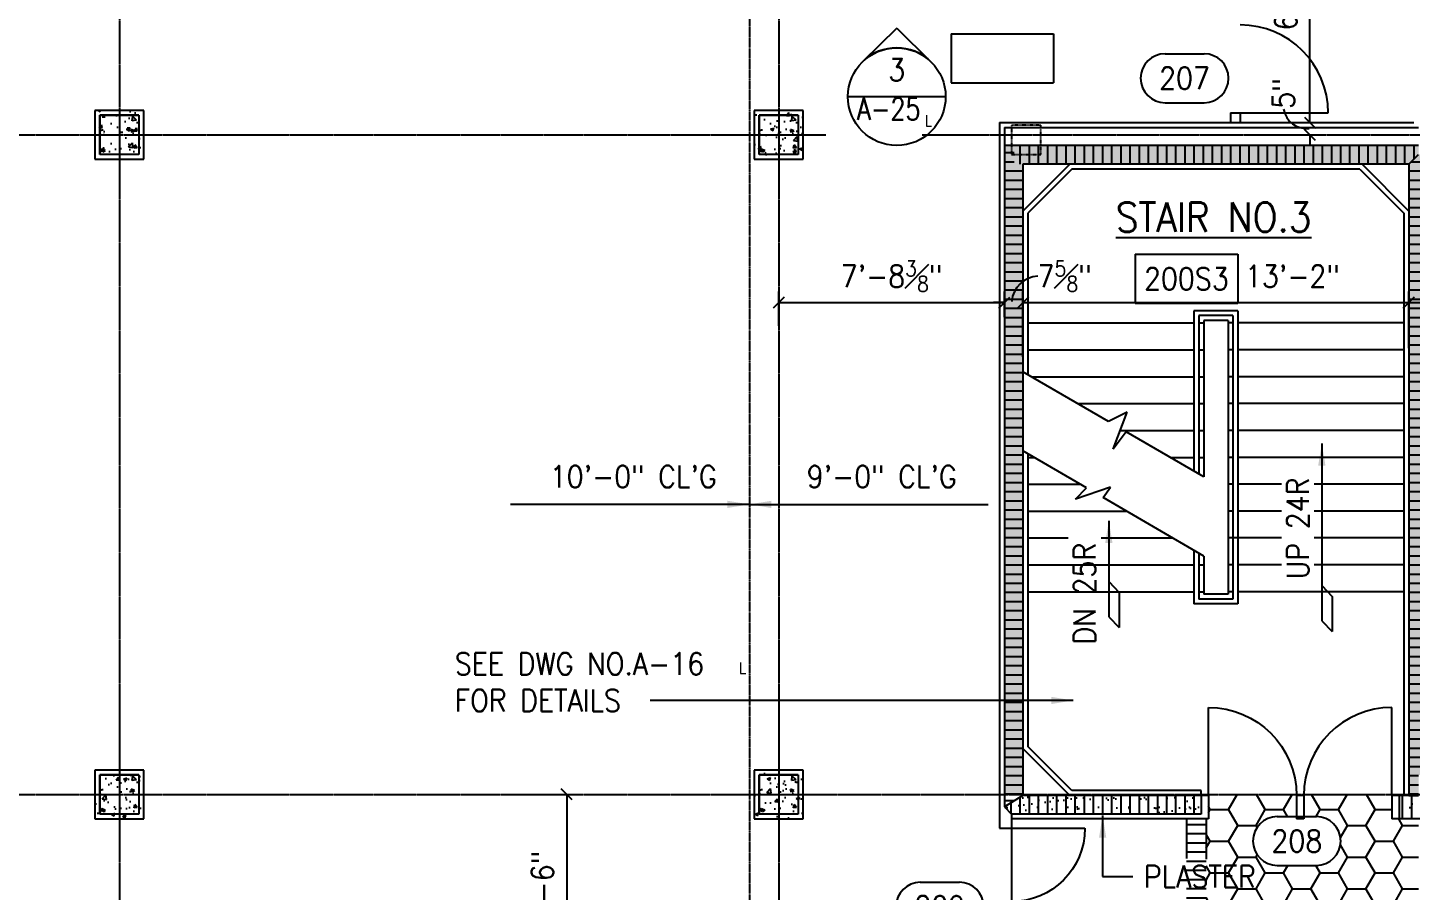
# Model space of a CAD drawing. Header units: inches. Extents: x 388 to 4053, y 352 to 2882.
# Drawn here: x 1170 to 1736, y 1818 to 2171 of the extents above; entities that cross this region are included whole.
import ezdxf
from ezdxf.enums import TextEntityAlignment as Align

# ---------------------------------------------------------------- set-up
doc = ezdxf.new("R2010")
doc.units = ezdxf.units.IN
doc.header["$LTSCALE"] = 0.5
doc.header["$MEASUREMENT"] = 0
for name, pattern in [('CENTER', [3.25, 2.5, -0.25, 0.25, -0.25]), ('HIDDEN', [0.375, 0.25, -0.125]), ('HIDDEN2', [0.1875, 0.125, -0.0625])]:
    doc.linetypes.add(name, pattern=pattern)
for name, color, linetype in [('A-ANNO-DIMS', 7, 'Continuous'), ('A-ANNO-TEXT', 7, 'Continuous'), ('A-COLS', 2, 'Continuous'), ('A-COLS-PATT', 8, 'Continuous'), ('A-DOOR', 3, 'Continuous'), ('A-DOOR-IDEN', 7, 'Continuous'), ('A-ELEV-IDEN', 7, 'Continuous'), ('A-FLOR-HRAL', 2, 'Continuous'), ('A-FLOR-IDEN', 7, 'Continuous'), ('A-FLOR-LEVL', 2, 'Continuous'), ('A-FLOR-OVHD', 2, 'Continuous'), ('A-FLOR-PATT', 8, 'Continuous'), ('A-FLOR-STRS', 2, 'Continuous'), ('A-GRID', 8, 'CENTER'), ('A-SECT-SYMB', 7, 'Continuous'), ('A-WALL', 2, 'Continuous'), ('A-WALL-PATT', 8, 'Continuous')]:
    doc.layers.add(name, color=color, linetype=linetype)
doc.styles.add('ROMANS', font='romans.shx', dxfattribs={"width": 0.9})
doc.dimstyles.new('DIM96', dxfattribs={"dimscale": 96, "dimtxt": 0.09375, "dimasz": 0.046875, "dimexe": 0.046875, "dimexo": 0.046875, "dimgap": 0.046875, "dimtad": 1, "dimdec": 4, "dimzin": 3, "dimdsep": 46, "dimlunit": 4, "dimtxsty": 'ROMANS', "dimblk": 'OBLIQUE', "dimcen": 0.046875, "dimaunit": 1, "dimazin": 0, "dimtfac": 0.7, "dimtdec": 4, "dimtofl": 0, "dimtmove": 2, "dimatfit": 3, "dimldrblk": 'OBLIQUE', "dimfxl": 0, "dimfrac": 1, "dimtolj": 1, "dimtzin": 0, "dimarcsym": 0})
doc.dimstyles.new('LD96', dxfattribs={"dimscale": 96, "dimtxt": 0.09375, "dimasz": 0.09375, "dimexe": 0.046875, "dimexo": 0.046875, "dimgap": 0.046875, "dimtad": 0, "dimdec": 4, "dimzin": 3, "dimdsep": 46, "dimlunit": 4, "dimtxsty": 'ROMANS', "dimcen": 0.046875, "dimaunit": 1, "dimadec": 0, "dimazin": 0, "dimtfac": 0.7, "dimtdec": 4, "dimtofl": 0, "dimtmove": 2, "dimatfit": 3, "dimfxl": 0, "dimfrac": 1, "dimtolj": 1, "dimtzin": 0, "dimarcsym": 0})
pattern_1 = [(0, (12.2418, 1.2734), (0, 3.75), [])]
pattern_2 = [(50, (11.203, -0.822), (14.345204, -1.255043), [1.5, -16.5]), (355, (11.203, -0.822), (-2.77503, 15.04384), [1.2, -13.2]), (100.4514, (12.398, -0.927), (11.57019, 13.78879), [1.2748, -14.02284]), (46.1842, (11.203, 3.178), (21.34482, -3.31038), [2.25, -24.75]), (96.6356, (12.981, 2.902), (18.69325, 19.48236), [1.9122, -21.03426]), (351.1842, (11.203, 3.178), (18.69324, 19.48237), [1.8, -19.8]), (21, (13.203, 2.178), (11.93814, -8.05238), [1.5, -16.5]), (326, (13.203, 2.178), (4.86631, 14.503), [1.2, -13.2]), (71.4514, (14.197, 1.507), (16.80445, 6.45061), [1.2748, -14.02284]), (37.5, (11.2027, -0.8225), (0.243197, 6.657877), [0, -13.04, 0, -13.4, 0, -13.25]), (7.5, (11.203, -0.8225), (5.26139, 7.888234), [0, -7.64, 0, -12.74, 0, -5.05]), (327.5, (6.7427, -0.8225), (10.676449, -0.451097), [0, -5, 0, -15.6, 0, -20.7]), (317.5, (4.743, -0.822), (11.663723, 2.0021), [0, -6.5, 0, -10.36, 0, -14.7])]
pattern_3 = [(37.5, (10.3947, 0), (-0.251973, 7.707295), [0, -6.08, 0, -6.8, 0, -6.5]), (7.5, (10.395, 0), (7.079107, 11.288584), [0, -3.28, 0, -5.48, 0, -2.1]), (327.5, (5.4747, 0), (12.456567, 0.022636), [0, -2, 0, -7.2, 0, -9.4]), (317.5, (5.475, 0), (12.024506, 3.510702), [0, -1, 0, -4.72, 0, -5.4])]

# ---------------------------------------------------------------- blocks, each defined once
blk = doc.blocks.new('ELEVIDEN')
for q in [(-14, 14.29), (14, 14.29)]:
    blk.add_line((0, 28), q)
blk.add_arc((0, 0), 20, 45.5847, 134.4153)
blk = doc.blocks.new('IDEN3')
for p, q in [((-0.0833, 0.1042), (0.0833, 0.1042)), ((-0.0833, -0.1042), (0.0833, -0.1042))]:
    blk.add_line(p, q)
for centre, start, end in [((-0.0833, 0), 90, 270), ((0.0833, 0), 270, 90)]:
    blk.add_arc(centre, 0.1042, start, end)
at = {"style": 'ROMANS', "width": 0.9}
blk.add_attdef('#', text='', height=0.0938, dxfattribs=at).set_placement((0, 0), align=Align.MIDDLE_CENTER)
blk = doc.blocks.new('IDEN2')
for p, q in [((-0.2188, 0.1042), (0.2188, 0.1042)), ((-0.2188, 0.1042), (-0.2188, -0.1042)), ((0.2188, 0.1042), (0.2188, -0.1042)), ((-0.2188, -0.1042), (0.2188, -0.1042))]:
    blk.add_line(p, q)
at = {"style": 'ROMANS', "width": 0.9}
blk.add_attdef('#', text='', height=0.0938, dxfattribs=at).set_placement((0, 0), align=Align.MIDDLE_CENTER)
blk = doc.blocks.new('_Oblique')
at = {"color": 0, "lineweight": -2}
blk.add_line((-0.5, -0.5), (0.5, 0.5), dxfattribs=at)
blk = doc.blocks.new('*D58')
at = {"layer": 'A-ANNO-DIMS', "color": 0, "lineweight": -2}
for p, q in [((1477.08, 2049.08), (1477.08, 2063.13)), ((1569.46, 2052.59), (1569.46, 2063.13)), ((1477.08, 2058.63), (1569.46, 2058.63))]:
    blk.add_line(p, q, dxfattribs=at)
at = {"layer": 'Defpoints', "color": 0}
for p in [(1569.46, 2058.63), (1569.46, 2048.09), (1477.08, 2044.58)]:
    blk.add_point(p, dxfattribs=at)
at = {"layer": 'A-ANNO-DIMS', "color": 0, "lineweight": -2, "xscale": 4.5, "yscale": 4.5, "zscale": 4.5, "rotation": 180}
blk.add_blockref('_Oblique', (1477.08, 2058.63), dxfattribs=at)
at = {"layer": 'A-ANNO-DIMS', "color": 0, "lineweight": -2, "xscale": 4.5, "yscale": 4.5, "zscale": 4.5}
blk.add_blockref('_Oblique', (1569.46, 2058.63), dxfattribs=at)
at = {"layer": 'A-ANNO-DIMS', "color": 0, "insert": (1523.27, 2069.43), "char_height": 9, "attachment_point": 5, "style": 'ROMANS'}
blk.add_mtext('\\A1;7\'-8{\\H0.700000x;\\S3#8;}"', dxfattribs=at)
blk = doc.blocks.new('*D59')
at = {"layer": 'A-ANNO-DIMS', "color": 0, "lineweight": -2}
for p, q in [((1569.46, 2052.59), (1569.46, 2063.13)), ((1577.08, 2036.43), (1577.08, 2063.13)), ((1569.46, 2058.63), (1564.96, 2058.63)), ((1577.08, 2058.63), (1581.58, 2058.63))]:
    blk.add_line(p, q, dxfattribs=at)
at = {"layer": 'Defpoints', "color": 0}
for p in [(1577.08, 2058.63), (1569.46, 2048.09), (1577.08, 2031.93)]:
    blk.add_point(p, dxfattribs=at)
at = {"layer": 'A-ANNO-DIMS', "color": 0, "lineweight": -2, "xscale": 4.5, "yscale": 4.5, "zscale": 4.5}
blk.add_blockref('_Oblique', (1569.46, 2058.63), dxfattribs=at)
at = {"layer": 'A-ANNO-DIMS', "color": 0, "lineweight": -2, "xscale": 4.5, "yscale": 4.5, "zscale": 4.5, "rotation": 180}
blk.add_blockref('_Oblique', (1577.08, 2058.63), dxfattribs=at)
at = {"layer": 'A-ANNO-DIMS', "color": 0, "insert": (1594.17, 2069.43), "char_height": 9, "attachment_point": 5, "style": 'ROMANS'}
blk.add_mtext('\\A1;7{\\H0.700000x;\\S5#8;}"', dxfattribs=at)
blk = doc.blocks.new('*D60')
at = {"layer": 'A-ANNO-DIMS', "color": 0, "lineweight": -2}
for p, q in [((1577.08, 2036.43), (1577.08, 2063.13)), ((1735.08, 2039.94), (1735.08, 2063.13)), ((1577.08, 2058.63), (1735.08, 2058.63))]:
    blk.add_line(p, q, dxfattribs=at)
at = {"layer": 'Defpoints', "color": 0}
for p in [(1735.08, 2058.63), (1735.08, 2035.44), (1577.08, 2031.93)]:
    blk.add_point(p, dxfattribs=at)
at = {"layer": 'A-ANNO-DIMS', "color": 0, "lineweight": -2, "xscale": 4.5, "yscale": 4.5, "zscale": 4.5, "rotation": 180}
blk.add_blockref('_Oblique', (1577.08, 2058.63), dxfattribs=at)
at = {"layer": 'A-ANNO-DIMS', "color": 0, "lineweight": -2, "xscale": 4.5, "yscale": 4.5, "zscale": 4.5}
blk.add_blockref('_Oblique', (1735.08, 2058.63), dxfattribs=at)
at = {"layer": 'A-ANNO-DIMS', "color": 0, "insert": (1687.43, 2069.43), "char_height": 9, "attachment_point": 5, "style": 'ROMANS'}
blk.add_mtext('\\A1;13\'-2"', dxfattribs=at)
blk = doc.blocks.new('*D61')
at = {"layer": 'A-ANNO-DIMS', "color": 0, "lineweight": -2}
for p, q in [((1735.08, 2039.94), (1735.08, 2063.13)), ((1759.08, 2047.67), (1759.08, 2063.13)), ((1735.08, 2058.63), (1759.08, 2058.63))]:
    blk.add_line(p, q, dxfattribs=at)
at = {"layer": 'Defpoints', "color": 0}
for p in [(1759.08, 2058.63), (1759.08, 2043.17), (1735.08, 2035.44)]:
    blk.add_point(p, dxfattribs=at)
at = {"layer": 'A-ANNO-DIMS', "color": 0, "lineweight": -2, "xscale": 4.5, "yscale": 4.5, "zscale": 4.5, "rotation": 180}
blk.add_blockref('_Oblique', (1735.08, 2058.63), dxfattribs=at)
at = {"layer": 'A-ANNO-DIMS', "color": 0, "lineweight": -2, "xscale": 4.5, "yscale": 4.5, "zscale": 4.5}
blk.add_blockref('_Oblique', (1759.08, 2058.63), dxfattribs=at)
at = {"layer": 'A-ANNO-DIMS', "color": 0, "insert": (1777.24, 2069.43), "char_height": 9, "attachment_point": 5, "style": 'ROMANS'}
blk.add_mtext('\\A1;2\'-0"', dxfattribs=at)
blk = doc.blocks.new('DOOR1')
at = {"color": 0, "linetype": 'ByBlock'}
blk.add_line((0, 0), (0, 1), dxfattribs=at)
blk.add_arc((0, 0), 1, 90, 180, dxfattribs=at)
blk = doc.blocks.new('*D75')
at = {"layer": 'A-ANNO-DIMS', "color": 0, "lineweight": -2}
for p, q in [((1694.55, 2132.28), (1694.55, 2136.78)), ((1686.93, 2132.28), (1699.05, 2132.28)), ((1683.12, 2127.28), (1699.05, 2127.28)), ((1694.55, 2127.28), (1694.55, 2122.78))]:
    blk.add_line(p, q, dxfattribs=at)
at = {"layer": 'Defpoints', "color": 0}
for p in [(1682.43, 2132.28), (1694.55, 2132.28), (1678.62, 2127.28)]:
    blk.add_point(p, dxfattribs=at)
at = {"layer": 'A-ANNO-DIMS', "color": 0, "lineweight": -2, "xscale": 4.5, "yscale": 4.5, "zscale": 4.5}
for p, rotation in [((1694.55, 2132.28), 270), ((1694.55, 2127.28), 90)]:
    blk.add_blockref('_Oblique', p, dxfattribs=dict(at, rotation=rotation))
at = {"layer": 'A-ANNO-DIMS', "color": 0, "insert": (1683.75, 2144.21), "char_height": 9, "attachment_point": 5, "rotation": 90, "style": 'ROMANS'}
blk.add_mtext('\\A1;5"', dxfattribs=at)
blk = doc.blocks.new('*D76')
at = {"layer": 'A-ANNO-DIMS', "color": 0, "lineweight": -2}
for p, q in [((1685.2, 2204.28), (1699.05, 2204.28)), ((1694.55, 2132.28), (1694.55, 2204.28)), ((1686.93, 2132.28), (1699.05, 2132.28))]:
    blk.add_line(p, q, dxfattribs=at)
at = {"layer": 'Defpoints', "color": 0}
for p in [(1680.7, 2204.28), (1694.55, 2204.28), (1682.43, 2132.28)]:
    blk.add_point(p, dxfattribs=at)
at = {"layer": 'A-ANNO-DIMS', "color": 0, "lineweight": -2, "xscale": 4.5, "yscale": 4.5, "zscale": 4.5}
for p, rotation in [((1694.55, 2204.28), 90), ((1694.55, 2132.28), 270)]:
    blk.add_blockref('_Oblique', p, dxfattribs=dict(at, rotation=rotation))
at = {"layer": 'A-ANNO-DIMS', "color": 0, "insert": (1684.69, 2185.94), "char_height": 9, "attachment_point": 5, "rotation": 90, "style": 'ROMANS'}
blk.add_mtext('\\A1;6\'-0"', dxfattribs=at)
blk = doc.blocks.new('*D116')
at = {"layer": 'A-ANNO-DIMS', "color": 0, "lineweight": -2}
for p, q in [((1372.21, 1857.28), (1394.75, 1857.28)), ((1390.25, 1857.28), (1390.25, 1779.28)), ((1373.31, 1779.28), (1394.75, 1779.28))]:
    blk.add_line(p, q, dxfattribs=at)
at = {"layer": 'Defpoints', "color": 0}
for p in [(1367.71, 1857.28), (1368.81, 1779.28), (1390.25, 1779.28)]:
    blk.add_point(p, dxfattribs=at)
at = {"layer": 'A-ANNO-DIMS', "color": 0, "lineweight": -2, "xscale": 4.5, "yscale": 4.5, "zscale": 4.5}
for p, rotation in [((1390.25, 1857.28), 90), ((1390.25, 1779.28), 270)]:
    blk.add_blockref('_Oblique', p, dxfattribs=dict(at, rotation=rotation))
at = {"layer": 'A-ANNO-DIMS', "color": 0, "insert": (1380.39, 1818.28), "char_height": 9, "attachment_point": 5, "rotation": 90, "style": 'ROMANS'}
blk.add_mtext('\\A1;6\'-6"', dxfattribs=at)
blk = doc.blocks.new('IDEN4')
blk.add_line((-0.2083, 0), (0.2083, 0))
blk.add_circle((0, 0), 0.2083)
at = {"style": 'ROMANS'}
for tag, height, width, p in [('#', 0.0938, 0.9, (0, 0.1148)), ('##', 0.0938, 0.8, (-0.0336, -0.0524)), ('@', 0.0469, 0.9, (0.135, -0.1024))]:
    blk.add_attdef(tag, text='', height=height, dxfattribs=dict(at, width=width)).set_placement(p, align=Align.MIDDLE_CENTER)
blk = doc.blocks.new('1')
for p, q in [((-8, 8), (8, 8)), ((-8, 8), (-8, -8)), ((8, 8), (8, -8)), ((-8, -8), (8, -8))]:
    blk.add_line(p, q)

msp = doc.modelspace()

# ---------------------------------------------------------------- hatches: boundary and pattern name
at = {"layer": 'A-COLS-PATT'}
h = msp.add_hatch(dxfattribs=at)
h.set_pattern_fill('AR-CONC', color=256, scale=2, style=0)
h.set_pattern_definition([(130, (2173.867, -251.055), (-14.345204, -1.255043), [1.5, -16.5]), (185, (2173.867, -251.055), (2.77503, 15.04384), [1.2, -13.2]), (79.5486, (2172.672, -251.159), (-11.57019, 13.78879), [1.2748, -14.02284]), (133.8158, (2173.867, -247.055), (-21.34482, -3.31038), [2.25, -24.75]), (83.3644, (2172.088, -247.33), (-18.69325, 19.48236), [1.9122, -21.03426]), (188.8158, (2173.867, -247.055), (-18.69324, 19.48237), [1.8, -19.8]), (159, (2171.867, -248.055), (-11.93814, -8.05238), [1.5, -16.5]), (214, (2171.867, -248.055), (-4.86631, 14.503), [1.2, -13.2]), (108.5486, (2170.872, -248.726), (-16.80445, 6.45061), [1.2748, -14.02284]), (142.5, (2173.867, -251.0546), (-0.243197, 6.657877), [0, -13.04, 0, -13.4, 0, -13.25]), (172.5, (2173.867, -251.0546), (-5.26139, 7.888234), [0, -7.64, 0, -12.74, 0, -5.05]), (212.5, (2178.327, -251.0546), (-10.676449, -0.451097), [0, -5, 0, -15.6, 0, -20.7]), (222.5, (2180.327, -251.055), (-11.663723, 2.0021), [0, -6.5, 0, -10.36, 0, -14.7])])
h.paths.add_polyline_path([(1215.08318, 2135.27553), (1215.08318, 2119.27553), (1199.08318, 2119.27553), (1199.08318, 2135.27553)])
h = msp.add_hatch(dxfattribs=at)
h.set_pattern_fill('AR-CONC', color=256, scale=2, style=0)
h.set_pattern_definition([(130, (2443.867, -251.055), (-14.345204, -1.255043), [1.5, -16.5]), (185, (2443.867, -251.055), (2.77503, 15.04384), [1.2, -13.2]), (79.5486, (2442.672, -251.159), (-11.57019, 13.78879), [1.2748, -14.02284]), (133.8158, (2443.867, -247.055), (-21.34482, -3.31038), [2.25, -24.75]), (83.3644, (2442.088, -247.33), (-18.69325, 19.48236), [1.9122, -21.03426]), (188.8158, (2443.867, -247.055), (-18.69324, 19.48237), [1.8, -19.8]), (159, (2441.867, -248.055), (-11.93814, -8.05238), [1.5, -16.5]), (214, (2441.867, -248.055), (-4.86631, 14.503), [1.2, -13.2]), (108.5486, (2440.872, -248.726), (-16.80445, 6.45061), [1.2748, -14.02284]), (142.5, (2443.867, -251.0546), (-0.243197, 6.657877), [0, -13.04, 0, -13.4, 0, -13.25]), (172.5, (2443.867, -251.0546), (-5.26139, 7.888234), [0, -7.64, 0, -12.74, 0, -5.05]), (212.5, (2448.327, -251.0546), (-10.676449, -0.451097), [0, -5, 0, -15.6, 0, -20.7]), (222.5, (2450.327, -251.055), (-11.663723, 2.0021), [0, -6.5, 0, -10.36, 0, -14.7])])
h.paths.add_polyline_path([(1485.08318, 2135.27553), (1485.08318, 2119.27553), (1469.08318, 2119.27553), (1469.08318, 2135.27553)])
h = msp.add_hatch(dxfattribs=at)
h.set_pattern_fill('AR-CONC', color=256, scale=2, style=0)
h.set_pattern_definition([(130, (2173.867, -521.055), (-14.345204, -1.255043), [1.5, -16.5]), (185, (2173.867, -521.055), (2.77503, 15.04384), [1.2, -13.2]), (79.5486, (2172.672, -521.159), (-11.57019, 13.78879), [1.2748, -14.02284]), (133.8158, (2173.867, -517.055), (-21.34482, -3.31038), [2.25, -24.75]), (83.3644, (2172.088, -517.33), (-18.69325, 19.48236), [1.9122, -21.03426]), (188.8158, (2173.867, -517.055), (-18.69324, 19.48237), [1.8, -19.8]), (159, (2171.867, -518.055), (-11.93814, -8.05238), [1.5, -16.5]), (214, (2171.867, -518.055), (-4.86631, 14.503), [1.2, -13.2]), (108.5486, (2170.872, -518.726), (-16.80445, 6.45061), [1.2748, -14.02284]), (142.5, (2173.867, -521.0546), (-0.243197, 6.657877), [0, -13.04, 0, -13.4, 0, -13.25]), (172.5, (2173.867, -521.0546), (-5.26139, 7.888234), [0, -7.64, 0, -12.74, 0, -5.05]), (212.5, (2178.327, -521.0546), (-10.676449, -0.451097), [0, -5, 0, -15.6, 0, -20.7]), (222.5, (2180.327, -521.055), (-11.663723, 2.0021), [0, -6.5, 0, -10.36, 0, -14.7])])
h.paths.add_polyline_path([(1215.08318, 1865.27553), (1215.08318, 1849.27553), (1199.08318, 1849.27553), (1199.08318, 1865.27553)])
h = msp.add_hatch(dxfattribs=at)
h.set_pattern_fill('AR-CONC', color=256, scale=2, style=0)
h.set_pattern_definition([(130, (2443.867, -521.055), (-14.345204, -1.255043), [1.5, -16.5]), (185, (2443.867, -521.055), (2.77503, 15.04384), [1.2, -13.2]), (79.5486, (2442.672, -521.159), (-11.57019, 13.78879), [1.2748, -14.02284]), (133.8158, (2443.867, -517.055), (-21.34482, -3.31038), [2.25, -24.75]), (83.3644, (2442.088, -517.33), (-18.69325, 19.48236), [1.9122, -21.03426]), (188.8158, (2443.867, -517.055), (-18.69324, 19.48237), [1.8, -19.8]), (159, (2441.867, -518.055), (-11.93814, -8.05238), [1.5, -16.5]), (214, (2441.867, -518.055), (-4.86631, 14.503), [1.2, -13.2]), (108.5486, (2440.872, -518.726), (-16.80445, 6.45061), [1.2748, -14.02284]), (142.5, (2443.867, -521.0546), (-0.243197, 6.657877), [0, -13.04, 0, -13.4, 0, -13.25]), (172.5, (2443.867, -521.0546), (-5.26139, 7.888234), [0, -7.64, 0, -12.74, 0, -5.05]), (212.5, (2448.327, -521.0546), (-10.676449, -0.451097), [0, -5, 0, -15.6, 0, -20.7]), (222.5, (2450.327, -521.055), (-11.663723, 2.0021), [0, -6.5, 0, -10.36, 0, -14.7])])
h.paths.add_polyline_path([(1485.08318, 1865.27553), (1485.08318, 1849.27553), (1469.08318, 1849.27553), (1469.08318, 1865.27553)])
at = {"layer": 'A-FLOR-PATT'}
h = msp.add_hatch(dxfattribs=at)
h.set_pattern_fill('HONEY', color=256, scale=60, style=0)
h.paths.add_polyline_path([(1681.22769, 1848.2318), (1689.08318, 1848.2318), (1689.08318, 1856.90053, 0.00260422), (1689.08123, 1857.27553), (1653.08318, 1857.27553), (1653.08318, 1856.90053), (1653.08318, 1847.27553), (1652.08318, 1847.27553), (1652.08318, 1816.1492), (1652.08318, 1791.47659), (1666.03121, 1791.47659), (1665.58344, 1791.93359), (1679.29772, 1805.93068, -0.435654735), (1708.58049, 1805.16569), (1739.08318, 1805.16569), (1739.08318, 1847.27553), (1728.08318, 1847.27553), (1728.08318, 1856.76588), (1728.08318, 1857.27553), (1692.08679, 1857.27553, 0.003539353), (1692.08318, 1856.76588), (1692.08318, 1848.2318), (1697.22769, 1848.2318, -1), (1697.22769, 1828.2318), (1681.22769, 1828.2318, -1)])
h.paths.add_polyline_path([(1624.36973, 1830.3992), (1677.08402, 1830.3992), (1677.08402, 1816.8992), (1624.36973, 1816.8992)], flags=9)
at = {"layer": 'A-WALL-PATT'}
h = msp.add_hatch(dxfattribs=at)
h.set_pattern_fill('AR-CONC', color=256, scale=2, style=0)
h.set_pattern_definition(pattern_2)
h.paths.add_polyline_path([(1217.08318, 2137.27553), (1197.08318, 2137.27553), (1197.08318, 2117.27553), (1217.08318, 2117.27553)])
h = msp.add_hatch(dxfattribs=at)
h.set_pattern_fill('AR-CONC', color=256, scale=2, style=0)
h.set_pattern_definition(pattern_2)
h.paths.add_polyline_path([(1487.08318, 2137.27553), (1467.08318, 2137.27553), (1467.08318, 2117.27553), (1487.08318, 2117.27553)])
h = msp.add_hatch(dxfattribs=at)
h.set_pattern_fill('LINE', color=256, scale=30, style=0)
h.set_pattern_definition(pattern_1)
h.paths.add_polyline_path([(1577.08318, 2115.27553), (1573.45818, 2115.27553), (1573.45818, 2122.90053), (1569.45818, 2122.90053), (1569.45818, 1857.27553), (1577.08318, 1857.27553)])
h = msp.add_hatch(dxfattribs=at)
h.set_pattern_fill('AR-SAND', color=256, scale=4, style=0)
h.set_pattern_definition(pattern_3)
h.paths.add_polyline_path([(1577.08318, 2115.27553), (1735.08318, 2115.27553), (1739.08318, 2119.27553), (1739.08318, 2122.90053), (1584.45818, 2122.90053), (1584.45818, 2119.27553), (1572.45818, 2119.27553), (1572.45818, 2122.90053), (1569.45818, 2122.90053), (1569.45818, 1857.27553), (1577.08318, 1857.27553)])
h.paths.add_polyline_path([(1742.70818, 2119.27553), (1739.08318, 2119.27553), (1735.08318, 2115.27553), (1735.08318, 1857.27553), (1739.08318, 1857.27553), (1739.08318, 1865.27553), (1742.70818, 1865.27553)])
h.paths.add_polyline_path([(1584.45818, 2119.27553), (1584.45818, 2122.90053), (1572.45818, 2122.90053), (1572.45818, 2119.27553)], flags=16)
h = msp.add_hatch(dxfattribs=at)
h.set_pattern_fill('LINE', color=256, scale=30, angle=90, style=0)
h.set_pattern_definition([(90, (12.2418, 1.2734), (-3.75, 2e-16), [])])
h.paths.add_polyline_path([(1585.45818, 2122.90053), (1573.45818, 2122.90053), (1573.45818, 2115.27553), (1585.45818, 2115.27553)])
h.paths.add_polyline_path([(1739.08318, 2119.27553), (1739.08318, 2122.90053), (1585.45818, 2122.90053), (1585.45818, 2115.27553), (1735.08318, 2115.27553)])
h = msp.add_hatch(dxfattribs=at)
h.set_pattern_fill('LINE', color=256, scale=30, style=0)
h.set_pattern_definition(pattern_1)
h.paths.add_polyline_path([(1742.70818, 2119.27553), (1739.08318, 2119.27553), (1735.08318, 2115.27553), (1735.08318, 1857.27553), (1739.08318, 1857.27553), (1739.08318, 1865.27553), (1742.70818, 1865.27553)])
h = msp.add_hatch(dxfattribs=at)
h.set_pattern_fill('AR-CONC', color=256, scale=2, style=0)
h.set_pattern_definition(pattern_2)
h.paths.add_polyline_path([(1217.08318, 1867.27553), (1197.08318, 1867.27553), (1197.08318, 1847.27553), (1217.08318, 1847.27553)])
h = msp.add_hatch(dxfattribs=at)
h.set_pattern_fill('AR-CONC', color=256, scale=2, style=0)
h.set_pattern_definition(pattern_2)
h.paths.add_polyline_path([(1487.08318, 1867.27553), (1467.08318, 1867.27553), (1467.08318, 1847.27553), (1487.08318, 1847.27553)])
h = msp.add_hatch(dxfattribs=at)
h.set_pattern_fill('LINE', color=256, scale=30, style=0)
h.set_pattern_definition([(0, (12.2418, 2.2734), (0, 3.75), [])])
h.paths.add_polyline_path([(1577.08318, 1856.90053), (1577.08318, 1857.27553), (1569.45818, 1857.27553), (1569.45818, 1852.27553)])
h = msp.add_hatch(dxfattribs=at)
h.set_pattern_fill('LINE', color=256, scale=30, angle=90, style=0)
h.set_pattern_definition([(90, (12.2418, 2.2734), (-3.75, 2e-16), [])])
h.paths.add_polyline_path([(1650.08318, 1856.90053), (1596.25475, 1856.90053), (1577.08318, 1856.90053), (1569.45818, 1852.27553), (1572.45818, 1849.27553), (1650.08318, 1849.27553)])
h = msp.add_hatch(dxfattribs=at)
h.set_pattern_fill('AR-SAND', color=256, scale=4, style=0)
h.set_pattern_definition(pattern_3)
h.paths.add_polyline_path([(1596.25475, 1856.90053), (1577.08318, 1856.90053), (1569.45818, 1852.27553), (1572.45818, 1849.27553), (1650.08318, 1849.27553), (1650.08318, 1856.90053)])
h = msp.add_hatch(dxfattribs=at)
h.set_pattern_fill('LINE', color=256, scale=30, angle=90, style=0)
h.paths.add_polyline_path([(1739.08318, 1856.90053), (1735.08318, 1856.90053), (1733.08318, 1856.90053), (1731.08318, 1856.90053), (1731.08318, 1847.27553), (1739.08318, 1847.27553)])
h = msp.add_hatch(dxfattribs=at)
h.set_pattern_fill('AR-CONC', color=256, scale=2, style=0)
h.set_pattern_definition([(50, (5.03, 0), (14.345204, -1.25504), [1.5, -16.5]), (355, (5.03, 0), (-2.77503, 15.04384), [1.2, -13.2]), (100.4514, (6.226, -0.105), (11.57019, 13.78879), [1.2748, -14.02284]), (46.1842, (5.03, 4), (21.34482, -3.31038), [2.25, -24.75]), (96.6356, (6.81, 3.724), (18.69325, 19.48236), [1.9122, -21.03426]), (351.1842, (5.03, 4), (18.69324, 19.48237), [1.8, -19.8]), (21, (7.03, 3), (11.93814, -8.05238), [1.5, -16.5]), (326, (7.03, 3), (4.86631, 14.503), [1.2, -13.2]), (71.4514, (8.025, 2.329), (16.80445, 6.45061), [1.2748, -14.02284]), (37.5, (5.0303, 0), (0.243197, 6.657877), [0, -13.04, 0, -13.4, 0, -13.25]), (7.5, (5.03, 0), (5.26139, 7.888234), [0, -7.64, 0, -12.74, 0, -5.05]), (327.5, (0.5703, 0), (10.676449, -0.451097), [0, -5, 0, -15.6, 0, -20.7]), (317.5, (-1.43, 0), (11.663723, 2.0021), [0, -6.5, 0, -10.36, 0, -14.7])])
h.paths.add_polyline_path([(1733.08318, 1856.76588), (1731.08318, 1856.76588), (1731.08318, 1847.27553), (1739.08318, 1847.27553), (1739.08318, 1856.76588), (1735.08318, 1856.76588)])
h = msp.add_hatch(dxfattribs=at)
h.set_pattern_fill('LINE', color=256, scale=30, style=0)
h.paths.add_polyline_path([(1652.08318, 1847.27553), (1644.08318, 1847.27553), (1644.08318, 1804.61812), (1652.08318, 1804.61812)])
h.paths.add_polyline_path([(1624.36973, 1830.3992), (1677.08402, 1830.3992), (1677.08402, 1816.8992), (1624.36973, 1816.8992)], flags=9)

# ---------------------------------------------------------------- linework, layer by layer
at = {"layer": 'A-ANNO-DIMS'}
for centre, radius, start, end in [((1693.31493, 2139.59746), 9.72341, 190.3439847, 275.6378784), ((1583.58371, 2058.35456), 11.08214, 91.9718943, 176.0250041)]:
    msp.add_arc(centre, radius, start, end, dxfattribs=at)
at = {"layer": 'A-ANNO-TEXT'}
for p, q in [((1612.24704, 1944.44792), (1616.42327, 1940.00268)), ((1616.42327, 1940.00268), (1616.42327, 1925.61185)), ((1699.45891, 1942.76216), (1703.63514, 1938.31691)), ((1703.63514, 1938.31691), (1703.63514, 1923.92609)), ((1612.24704, 1930.0571), (1616.42327, 1925.61185)), ((1699.45891, 1928.37134), (1703.63514, 1923.92609))]:
    msp.add_line(p, q, dxfattribs=at)
at = {"layer": 'A-COLS', "linetype": 'HIDDEN2'}
for p, q in [((1584.45818, 2131.27553), (1572.45818, 2131.27553)), ((1572.45818, 2131.27553), (1572.45818, 2119.27553)), ((1584.45818, 2119.27553), (1584.45818, 2131.27553)), ((1572.45818, 2119.27553), (1584.45818, 2119.27553))]:
    msp.add_line(p, q, dxfattribs=at)
at = {"layer": 'A-FLOR-HRAL'}
for p, q in [((1596.25475, 2115.27553), (1577.08318, 2096.10395)), ((1597.08318, 2113.27553), (1579.08318, 2095.27553)), ((1715.91161, 2115.27553), (1596.25475, 2115.27553)), ((1715.08318, 2113.27553), (1597.08318, 2113.27553)), ((1715.08318, 2113.27553), (1733.08318, 2095.27553)), ((1715.91161, 2115.27553), (1735.08318, 2096.10395)), ((1577.08318, 2096.10395), (1577.08318, 1876.0721)), ((1579.08318, 2095.27553), (1579.08318, 2029.14038)), ((1733.08318, 2095.27553), (1733.08318, 1856.90053)), ((1735.08318, 2096.10395), (1735.08318, 1856.90053)), ((1665.08318, 2055.27553), (1647.08318, 2055.27553)), ((1647.08318, 2055.27553), (1647.08318, 1989.6328)), ((1663.08318, 2053.27553), (1649.08318, 2053.27553)), ((1649.08318, 2053.27553), (1649.08318, 1988.47082)), ((1663.08318, 2053.27553), (1663.08318, 1937.27553)), ((1665.08318, 2055.27553), (1665.08318, 1935.27553)), ((1579.08318, 1996.71966), (1579.08318, 1876.90053)), ((1647.08318, 1957.21208), (1647.08318, 1935.27553)), ((1649.08318, 1956.05009), (1649.08318, 1937.27553)), ((1665.08318, 1935.27553), (1647.08318, 1935.27553)), ((1663.08318, 1937.27553), (1649.08318, 1937.27553)), ((1596.25475, 1856.90053), (1577.08318, 1876.0721)), ((1597.08318, 1858.90053), (1579.08318, 1876.90053)), ((1650.08318, 1858.90053), (1597.08318, 1858.90053)), ((1650.08318, 1856.90053), (1650.08318, 1858.90053)), ((1650.08318, 1856.90053), (1596.25475, 1856.90053)), ((1735.08318, 1856.90053), (1733.08318, 1856.90053))]:
    msp.add_line(p, q, dxfattribs=at)
at = {"layer": 'A-FLOR-LEVL'}
msp.add_line((1572.45818, 1843.46303), (1572.45818, 1783.46303), dxfattribs=at)
at = {"layer": 'A-FLOR-OVHD', "linetype": 'HIDDEN'}
msp.add_line((1465.08318, 2383.27553), (1465.08318, 1779.27553), dxfattribs=at)
at = {"layer": 'A-FLOR-STRS'}
for p, q in [((1651.08318, 2051.27553), (1651.08318, 1987.30883)), ((1661.08318, 2051.27553), (1651.08318, 2051.27553)), ((1661.08318, 2051.27553), (1661.08318, 1939.27553)), ((1579.08318, 2050.27553), (1647.08318, 2050.27553)), ((1649.08318, 2050.27553), (1651.08318, 2050.27553)), ((1663.08318, 2050.27553), (1661.08318, 2050.27553)), ((1733.08318, 2050.27553), (1665.08318, 2050.27553)), ((1579.08318, 2039.27553), (1647.08318, 2039.27553)), ((1649.08318, 2039.27553), (1651.08318, 2039.27553)), ((1663.08318, 2039.27553), (1661.08318, 2039.27553)), ((1733.08318, 2039.27553), (1665.08318, 2039.27553)), ((1580.57176, 2028.27553), (1647.08318, 2028.27553)), ((1649.08318, 2028.27553), (1651.08318, 2028.27553)), ((1663.08318, 2028.27553), (1661.08318, 2028.27553)), ((1733.08318, 2028.27553), (1665.08318, 2028.27553)), ((1599.50484, 2017.27553), (1647.08318, 2017.27553)), ((1649.08318, 2017.27553), (1651.08318, 2017.27553)), ((1663.08318, 2017.27553), (1661.08318, 2017.27553)), ((1733.08318, 2017.27553), (1665.08318, 2017.27553)), ((1616.88016, 2006.27553), (1647.08318, 2006.27553)), ((1649.08318, 2006.27553), (1651.08318, 2006.27553)), ((1663.08318, 2006.27553), (1661.08318, 2006.27553)), ((1733.08318, 2006.27553), (1665.08318, 2006.27553)), ((1579.08318, 1995.27553), (1581.56881, 1995.27553)), ((1637.37099, 1995.27553), (1647.08318, 1995.27553)), ((1649.08318, 1995.27553), (1651.08318, 1995.27553)), ((1663.08318, 1995.27553), (1661.08318, 1995.27553)), ((1733.08318, 1995.27553), (1665.08318, 1995.27553)), ((1579.08318, 1984.27553), (1600.50188, 1984.27553)), ((1663.08318, 1984.27553), (1661.08318, 1984.27553)), ((1682.8899, 1984.27553), (1665.08318, 1984.27553)), ((1733.08318, 1984.27553), (1696.3899, 1984.27553)), ((1579.08318, 1973.27553), (1619.43496, 1973.27553)), ((1663.08318, 1973.27553), (1661.08318, 1973.27553)), ((1682.8899, 1973.27553), (1665.08318, 1973.27553)), ((1733.08318, 1973.27553), (1696.3899, 1973.27553)), ((1579.08318, 1962.27553), (1595.5794, 1962.27553)), ((1609.0794, 1962.27553), (1638.36803, 1962.27553)), ((1663.08318, 1962.27553), (1661.08318, 1962.27553)), ((1682.8899, 1962.27553), (1663.08318, 1962.27553)), ((1733.08318, 1962.27553), (1696.3899, 1962.27553)), ((1651.08318, 1954.88811), (1651.08318, 1939.27553)), ((1579.08318, 1951.27553), (1647.08318, 1951.27553)), ((1649.08318, 1951.27553), (1651.08318, 1951.27553)), ((1663.08318, 1951.27553), (1661.08318, 1951.27553)), ((1682.8899, 1951.27553), (1665.08318, 1951.27553)), ((1733.08318, 1951.27553), (1696.3899, 1951.27553)), ((1579.08318, 1940.27553), (1647.08318, 1940.27553)), ((1649.08318, 1940.27553), (1651.08318, 1940.27553)), ((1661.08318, 1939.27553), (1651.08318, 1939.27553)), ((1663.08318, 1940.27553), (1661.08318, 1940.27553)), ((1733.08318, 1940.27553), (1665.08318, 1940.27553))]:
    msp.add_line(p, q, dxfattribs=at)
at = {"layer": 'A-GRID'}
for p, q in [((1207.08318, 2833.64311), (1207.08318, 1248.12704)), ((1477.08318, 2833.64311), (1477.08318, 435.27553)), ((510.08318, 2127.27553), (1496.45257, 2127.27553)), ((1535.81009, 2127.27553), (4004.54291, 2127.27553)), ((510.08318, 1857.27553), (4004.54291, 1857.27553))]:
    msp.add_line(p, q, dxfattribs=at)
at = {"layer": 'A-SECT-SYMB'}
for p, q in [((1612.15062, 2009.9284), (1577.08318, 2030.30237)), ((1619.73406, 2013.82882), (1612.15062, 2009.9284)), ((1614.00493, 1998.66579), (1619.73406, 2013.82882)), ((1619.3267, 2005.75914), (1614.00493, 1998.66579)), ((1651.08318, 1987.30883), (1619.3267, 2005.75914)), ((1603.04174, 1982.79988), (1577.08318, 1997.88165)), ((1612.95092, 1983.1171), (1598.66061, 1978.15841)), ((1609.90173, 1978.81427), (1612.95092, 1983.1171)), ((1598.66061, 1978.15841), (1603.04174, 1982.79988)), ((1651.08318, 1954.88811), (1609.90173, 1978.81427))]:
    msp.add_line(p, q, dxfattribs=at)
at = {"layer": 'A-WALL'}
for p, q in [((1217.08318, 2137.27553), (1197.08318, 2137.27553)), ((1197.08318, 2137.27553), (1197.08318, 2117.27553)), ((1217.08318, 2117.27553), (1217.08318, 2137.27553)), ((1487.08318, 2137.27553), (1467.08318, 2137.27553)), ((1467.08318, 2137.27553), (1467.08318, 2117.27553)), ((1487.08318, 2117.27553), (1487.08318, 2137.27553)), ((1662.08318, 2136.27526), (1666.08318, 2136.27526)), ((1662.08318, 2136.27526), (1662.08318, 2132.27553)), ((1666.08318, 2136.27526), (1666.08318, 2132.27553)), ((1199.08318, 2135.27553), (1215.08318, 2135.27553)), ((1199.08318, 2119.27553), (1199.08318, 2135.27553)), ((1215.08318, 2135.27553), (1215.08318, 2119.27553)), ((1469.08318, 2135.27553), (1485.08318, 2135.27553)), ((1469.08318, 2119.27553), (1469.08318, 2135.27553)), ((1485.08318, 2135.27553), (1485.08318, 2119.27553)), ((1567.45818, 2132.27553), (1737.08318, 2132.27553)), ((1567.45818, 2132.27553), (1567.45818, 1843.46303)), ((1569.45818, 2130.27553), (1739.08318, 2130.27553)), ((1569.45818, 2130.27553), (1569.45818, 1852.27553)), ((1215.08318, 2119.27553), (1199.08318, 2119.27553)), ((1485.08318, 2119.27553), (1469.08318, 2119.27553)), ((1739.08318, 2122.90053), (1569.45818, 2122.90053)), ((1197.08318, 2117.27553), (1217.08318, 2117.27553)), ((1467.08318, 2117.27553), (1487.08318, 2117.27553)), ((1735.08318, 2115.27553), (1577.08318, 2115.27553)), ((1577.08318, 2115.27553), (1577.08318, 1856.90053)), ((1735.08318, 2115.27553), (1735.08318, 1856.90053)), ((1217.08318, 1867.27553), (1197.08318, 1867.27553)), ((1197.08318, 1867.27553), (1197.08318, 1847.27553)), ((1199.08318, 1865.27553), (1215.08318, 1865.27553)), ((1199.08318, 1849.27553), (1199.08318, 1865.27553)), ((1215.08318, 1865.27553), (1215.08318, 1849.27553)), ((1217.08318, 1847.27553), (1217.08318, 1867.27553)), ((1487.08318, 1867.27553), (1467.08318, 1867.27553)), ((1467.08318, 1867.27553), (1467.08318, 1847.27553)), ((1469.08318, 1865.27553), (1485.08318, 1865.27553)), ((1469.08318, 1849.27553), (1469.08318, 1865.27553)), ((1485.08318, 1865.27553), (1485.08318, 1849.27553)), ((1487.08318, 1847.27553), (1487.08318, 1867.27553)), ((1653.08318, 1856.90053), (1577.08318, 1856.90053)), ((1650.08318, 1856.90053), (1650.08318, 1849.27553)), ((1653.08318, 1856.90053), (1653.08318, 1847.27553)), ((1689.08318, 1856.90053), (1689.08318, 1847.27553)), ((1692.08318, 1856.90053), (1689.08318, 1856.90053)), ((1692.08318, 1856.90053), (1692.08318, 1847.27553)), ((1735.08318, 1856.90053), (1728.08318, 1856.90053)), ((1728.08318, 1856.90053), (1728.08318, 1847.27553)), ((1731.08318, 1856.90053), (1731.08318, 1847.27553)), ((1197.08318, 1847.27553), (1217.08318, 1847.27553)), ((1215.08318, 1849.27553), (1199.08318, 1849.27553)), ((1467.08318, 1847.27553), (1487.08318, 1847.27553)), ((1485.08318, 1849.27553), (1469.08318, 1849.27553)), ((1569.45818, 1852.27553), (1572.45818, 1849.27553)), ((1650.08318, 1849.27553), (1572.45818, 1849.27553)), ((1572.45818, 1849.27553), (1572.45818, 1843.46303)), ((1653.08318, 1847.27553), (1572.45818, 1847.27553)), ((1644.08318, 1847.27553), (1644.08318, 1831.1492)), ((1652.08318, 1847.27553), (1652.08318, 1830.78512)), ((1692.08318, 1847.27553), (1689.08318, 1847.27553)), ((1759.08318, 1847.27553), (1728.08318, 1847.27553)), ((1567.45818, 1843.46303), (1572.45818, 1843.46303))]:
    msp.add_line(p, q, dxfattribs=at)
at = {"layer": 'A-WALL-PATT'}
for p, q in [((1735.08318, 2115.27553), (1739.08318, 2119.27553)), ((1577.08318, 1856.90053), (1569.45818, 1852.27553)), ((1735.08318, 1856.90053), (1739.08318, 1856.90053))]:
    msp.add_line(p, q, dxfattribs=at)

# ---------------------------------------------------------------- block references
at = {"layer": 'A-COLS', "extrusion": (0, 0, -1), "zscale": -1}
for p in [(-1207.08318, 2127.27553), (-1477.08318, 2127.27553), (-1207.08318, 1857.27553), (-1477.08318, 1857.27553)]:
    msp.add_blockref('1', p, dxfattribs=at)
at = {"layer": 'A-DOOR'}
for p, xscale, yscale, zscale, rotation in [((1666.08318, 2136.27526), -35.99999999999954, -35.99999999999954, 35.99999999999954, 89.99999999999964), ((1653.08318, 1856.90053), 36, -36, 36, 180), ((1572.45818, 1843.46303), -29.99999999999988, 29.99999999999988, 29.99999999999988, 270)]:
    msp.add_blockref('DOOR1', p, dxfattribs=dict(at, xscale=xscale, yscale=yscale, zscale=zscale, rotation=rotation))
at = {"layer": 'A-DOOR', "xscale": 35.99999999999954, "yscale": 35.99999999999954, "zscale": 35.99999999999954}
msp.add_blockref('DOOR1', (1728.08318, 1856.90053), dxfattribs=at)
at = {"layer": 'A-DOOR-IDEN', "xscale": 96, "yscale": 96, "zscale": 96}
for p, values in [((1643.24905, 2150.4488), {'#': '207'}), ((1689.22769, 1838.23102), {'#': '208'}), ((1543.05794, 1811.33347), {'#': '209'})]:
    msp.add_blockref('IDEN3', p, dxfattribs=at).add_auto_attribs(values)
at = {"layer": 'A-ELEV-IDEN'}
msp.add_blockref('ELEVIDEN', (1525.40589, 2142.90882), dxfattribs=at)
at = {"layer": 'A-ELEV-IDEN', "xscale": 96, "yscale": 96, "zscale": 96}
msp.add_blockref('IDEN4', (1525.40589, 2142.90882), dxfattribs=at).add_auto_attribs({'#': '3', '##': 'A-25', '@': 'L'})
at = {"layer": 'A-FLOR-IDEN', "xscale": 96, "yscale": 96, "zscale": 96}
msp.add_blockref('IDEN2', (1568.63083, 2158.60532), dxfattribs=at)
msp.add_blockref('IDEN2', (1643.99335, 2068.38625), dxfattribs=at).add_auto_attribs({'#': '200S3'})

# ---------------------------------------------------------------- texts
at = {"layer": 'A-ANNO-TEXT', "style": 'ROMANS', "width": 0.9}
for s, height, p in [('10\'-0" CL\'G', 9, (1383.31296, 1982.87921)), ('9\'-0" CL\'G', 9, (1488.5278, 1982.87921)), ('L', 4.5, (1460.79588, 1906.76483))]:
    msp.add_text(s, height=height, dxfattribs=at).set_placement(p)
for s, p in [('UP 24R', (1694.13961, 1945.36069)), ('DN 25R', (1606.8291, 1918.64847))]:
    msp.add_text(s, height=9, rotation=90, dxfattribs=at).set_placement(p)
at = {"layer": 'A-ANNO-TEXT', "char_height": 9, "style": 'ROMANS'}
for s, insert, attachment_point in [('SEE DWG NO.A-16\\PFOR DETAILS', (1344.47214, 1891.27826), 7), ('\\A1;PLASTER', (1626.61973, 1828.1492), 1)]:
    msp.add_mtext(s, dxfattribs=dict(at, insert=insert, attachment_point=attachment_point))
at = {"layer": 'A-FLOR-IDEN', "style": 'ROMANS', "width": 0.9}
msp.add_text('%%USTAIR NO.3', height=12, dxfattribs=at).set_placement((1615.1117, 2087.60307))

# ---------------------------------------------------------------- dimensions: what is measured, and where the dimension line sits
at = {"layer": 'A-ANNO-DIMS'}
for base, p1, p2, picture, middle in [((1694.54955, 2204.27553), (1682.42826, 2132.27553), (1680.69665, 2204.27553), '*D76', (1684.6924, 2185.93621)), ((1694.54955, 2132.27553), (1678.61871, 2127.27553), (1682.42826, 2132.27553), '*D75', (1683.74955, 2144.21399))]:
    dim = msp.add_linear_dim(base=base, p1=p1, p2=p2, angle=90, dimstyle='DIM96', dxfattribs=at)
    dim.commit()
    dim.dimension.update_dxf_attribs({"geometry": picture, "text_midpoint": middle, "dimtype": 160})
dim = msp.add_linear_dim(base=(1569.45818, 2058.63014), p1=(1477.08318, 2044.57734), p2=(1569.45818, 2048.09054), dimstyle='DIM96', dxfattribs=at)
dim.commit()
dim.dimension.update_dxf_attribs({"geometry": '*D58', "text_midpoint": (1523.27068, 2069.43014)})
for base, p1, p2, picture, middle in [((1577.08318, 2058.63014), (1569.45818, 2048.09054), (1577.08318, 2031.92982), '*D59', (1594.17362, 2069.43014)), ((1735.08318, 2058.63014), (1577.08318, 2031.92982), (1735.08318, 2035.44303), '*D60', (1687.42759, 2069.43014)), ((1759.08318, 2058.63014), (1735.08318, 2035.44303), (1759.08318, 2043.17207), '*D61', (1777.23609, 2069.43014))]:
    dim = msp.add_linear_dim(base=base, p1=p1, p2=p2, dimstyle='DIM96', dxfattribs=at)
    dim.commit()
    dim.dimension.update_dxf_attribs({"geometry": picture, "text_midpoint": middle, "dimtype": 160})
dim = msp.add_linear_dim(base=(1390.24882, 1779.27553), p1=(1367.70843, 1857.27553), p2=(1368.80795, 1779.27553), angle=90, dimstyle='DIM96', dxfattribs=at)
dim.commit()
dim.dimension.update_dxf_attribs({"geometry": '*D116', "text_midpoint": (1380.39168, 1818.27553)})

# ---------------------------------------------------------------- leaders
at = {"layer": 'A-ANNO-TEXT'}
for points in [[(1699.45891, 2000.93463), (1699.45891, 1928.37134)], [(1465.08318, 1976.02679), (1367.302, 1976.02679)], [(1465.08318, 1976.02679), (1562.86436, 1976.02679)], [(1612.24704, 1969.27756), (1612.24704, 1930.0571)]]:
    msp.add_leader(points, dimstyle='LD96', override={"dimgap": 0.046875, "dimtad": 0}, dxfattribs=at)
at = {"layer": 'A-ANNO-TEXT', "annotation_type": 0, "has_hookline": 1}
for points, hookline_direction, text_width in [([(1597.64172, 1895.77826), (1424.50474, 1895.77826)], 1, 114.94286), ([(1609.70423, 1848.65053), (1609.70423, 1823.6492), (1622.11973, 1823.6492)], 0, 48.21429)]:
    msp.add_leader(points, dimstyle='LD96', override={"dimgap": 0.046875, "dimtad": 0}, dxfattribs=dict(at, hookline_direction=hookline_direction, text_width=text_width))

doc.saveas('drawing.dxf')
